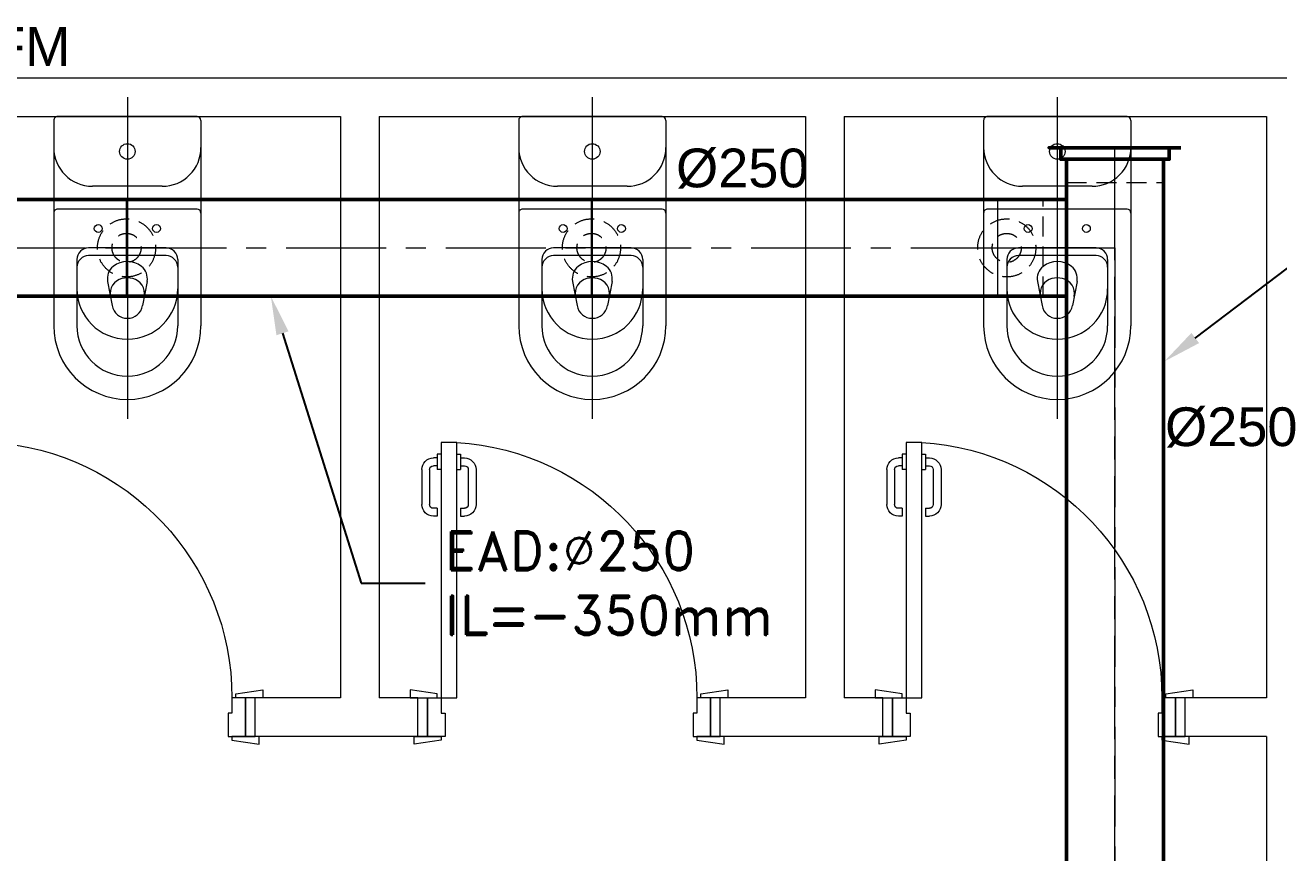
# Model space of a CAD drawing. Header units: millimetres. Extents: x -160614 to 59925, y -157025 to 0.
# Drawn here: x -64956 to -61720, y -107743 to -105606 of the extents above; entities that cross this region are included whole.
import ezdxf
from ezdxf import colors
from ezdxf.entities.mleader import LeaderData, LeaderLine
from ezdxf.math import Vec2, Vec3

# ---------------------------------------------------------------- set-up
doc = ezdxf.new("R2010")
doc.units = ezdxf.units.MM
doc.header["$LTSCALE"] = 8
doc.linetypes.add('AXES', pattern=[50.800000000000004, 31.75, -6.35, 6.35, -6.35])
doc.linetypes.add('CACHE', pattern=[9.524999999999999, 6.35, -3.175])
for name, color, linetype, lineweight in [('72_EGR_EQP_TAG', 9, 'Continuous', 5), ('SANIT', 9, 'Continuous', 5), ('Walls', 9, 'Continuous', 5), ('Wooden Joinery', 9, 'Continuous', 5)]:
    doc.layers.add(name, color=color, linetype=linetype, lineweight=lineweight)
for name, color, linetype in [('A-EXH', 1, 'Continuous'), ('A-EXH-registers', 1, 'Continuous'), ('A-EXH-texts', 1, 'Continuous'), ('A-EXH-thin', 8, 'Continuous'), ('AC-EXHAUST-TXT', 25, 'Continuous')]:
    doc.layers.add(name, color=color, linetype=linetype)
doc.styles.add('ARIAL', font='arial.ttf')
doc.styles.add('ROMAND', font='romand.shx')

# ---------------------------------------------------------------- blocks, each defined once
blk = doc.blocks.new('A$C72370EFE')
at = {"layer": 'Wooden Joinery'}
for p, q in [((-0.009999999999990905, -0.03000000000000114), (-0.01000000000010459, -0.07000000000000028)), ((0, -0.03000000000000114), (-0.009999999999990905, -0.03000000000000114)), ((0.04000000000019099, -0.03000000000000114), (0.0500000000001819, -0.03000000000000114)), ((0.0500000000001819, -0.03000000000000114), (0.05000000000029559, -0.07000000000000028)), ((-0.009999999999990905, -0.03999999999999915), (-0.01999999999998181, -0.03999999999999915)), ((-0.009999999999990905, -0.06000000000000227), (-0.01999999999998181, -0.06000000000000227)), ((0.0500000000001819, -0.03999999999999915), (0.0600000000001728, -0.03999999999999915)), ((0.0500000000001819, -0.06000000000000227), (0.0600000000001728, -0.06000000000000227)), ((-0.04999999999995453, -0.07000000000000028), (-0.04999999999984084, -0.1600000000000037)), ((-0.02999999999997272, -0.07000000000000028), (-0.02999999999985903, -0.1600000000000037)), ((0, -0.07000000000000028), (-0.009999999999990905, -0.07000000000000028)), ((0.04000000000019099, -0.07000000000000028), (0.0500000000001819, -0.07000000000000028)), ((0.07000000000016371, -0.07000000000000028), (0.07000000000005002, -0.1600000000000037)), ((0.09000000000014552, -0.07000000000000028), (0.09000000000003183, -0.1600000000000037)), ((-0.009999999999877218, -0.1700000000000017), (-0.01999999999986812, -0.1700000000000017)), ((-0.009999999999877218, -0.1900000000000048), (-0.01999999999986812, -0.1900000000000048)), ((-0.009999999999877218, -0.1700000000000017), (-0.009999999999877218, -0.1900000000000048)), ((0.05000000000006821, -0.1700000000000017), (0.06000000000005912, -0.1700000000000017)), ((0.05000000000006821, -0.1700000000000017), (0.05000000000006821, -0.1900000000000048)), ((0.05000000000006821, -0.1900000000000048), (0.06000000000005912, -0.1900000000000048))]:
    blk.add_line(p, q, dxfattribs=at)
for centre, radius, start, end in [((-0.01999999999998181, -0.07000000000000028), 0.03, 90, 180), ((-0.01999999999998181, -0.07000000000000028), 0.01, 90, 180), ((0.0600000000001728, -0.07000000000000028), 0.03, 0, 90), ((0.0600000000001728, -0.07000000000000028), 0.01, 0, 90), ((-0.01999999999986812, -0.1600000000000037), 0.03, 180, 270), ((-0.01999999999986812, -0.1600000000000037), 0.01, 180, 270), ((0.06000000000005912, -0.1600000000000037), 0.01, 270, 0), ((0.06000000000005912, -0.1600000000000037), 0.03, 270, 0)]:
    blk.add_arc(centre, radius, start, end, dxfattribs=at)
blk = doc.blocks.new('A$C268A7CF0')
at = {"layer": 'Wooden Joinery'}
for points in [[(80.00399540620856, 758.7808040424279), (80.00399540620856, 768.78128367303), (10.00063799135387, 778.7817633039231), (10.00063799135387, 758.7808040424279)], [(739.9982398385182, 758.7808040423115), (739.9982398385182, 768.78128367303), (810.0015972533729, 778.7817633038067), (810.0015972531401, 758.7808040423697)], [(70.0035157755483, 658.780804042457), (70.0035157755483, 648.7803244116803), (0.0001583604607731104, 638.7798447810783), (0.0001583604607731104, 658.780804042457)], [(120.0059139293153, 658.7808040423406), (120.0059139306541, -7.697787077631801e-05), (80.00399540778017, -7.697792898397893e-05), (80.00399540644139, 658.780804042457)], [(749.9987194696441, 658.7808040423406), (749.9987194696441, 648.7803244117385), (820.002076884266, 638.7798447810201), (820.002076884266, 658.780804042457)]]:
    blk.add_lwpolyline(points, close=True, dxfattribs=at)
for points in [[(45.00231669913046, 658.7808040423988), (45.00231669913046, 758.7808040424279), (20.00111762224697, 758.7808040425443), (20.0011176224798, 658.7808040425734), (45.00231669913046, 658.7808040423988)], [(45.00231669889763, 658.7808040426899), (80.00399540644139, 658.780804042457), (80.00399540644139, 698.7827225655637), (90.00447503710166, 698.7827225652145), (90.00447503733449, 758.7808040426607), (45.00231669913046, 758.7808040424279), (45.00231669889763, 658.7808040426899)], [(774.9999185458291, 658.780804042457), (739.9982398385182, 658.7808040422824), (739.9982398382854, 698.7827225655055), (729.9977602078579, 698.7827225652727), (729.9977602073923, 758.7808040424861), (774.9999185453635, 758.7808040425443), (774.9999185458291, 658.780804042457)], [(774.9999185455963, 658.780804042457), (774.9999185453635, 758.7808040425443), (800.001117622247, 758.7808040424861), (800.0011176224798, 658.7808040423988), (774.9999185455963, 658.780804042457)]]:
    blk.add_lwpolyline(points, dxfattribs=at)
blk.add_arc((80.00399540644139, 658.7808040424061), 659.9942444320768, 273.4747979905363, 0, dxfattribs=at)
at = {"layer": 'Wooden Joinery', "xscale": 999.9999999998854, "yscale": 999.9999999998854, "zscale": 999.9999999998854, "rotation": 180}
blk.add_blockref('A$C72370EFE', (120.0059139308869, -7.697775436099619e-05), dxfattribs=at)
blk = doc.blocks.new('WC manta')
at = {"layer": 'SANIT'}
for p, q in [((-0.1300000000000026, 0.1799999999999784), (-0.1300000000000021, -0.1800000000000352)), ((-0.1200000000000032, 0.1899999999999835), (0.4100000000000383, 0.1899999999998698)), ((0.1089999999999978, 0.1799999999999784), (0.1089999999999973, -0.180000000000021)), ((0.2389999999999977, 0.1299999999999812), (0.4100000000000001, 0.1299999999999955)), ((0.2089999999999979, 0.0999999999999801), (0.2089999999999979, -0.1000000000000085)), ((0.2289999999999979, 0.0999999999999801), (0.2289999999999979, -0.1000000000000085)), ((0.0499999999999976, 0.08999999999997499), (0.04999999999999849, -0.09000000000001762)), ((0.2955435778343052, 0.05099335474704958), (0.3580878172658544, 0.03932111432524721)), ((-0.1800000000000019, -1.4210854715202e-14), (0.6499999999999972, 0)), ((0.2955435778343083, -0.05099335474706379), (0.358087817265849, -0.03932111432530405)), ((0.2389999999999994, -0.1300000000000097), (0.4100000000000001, -0.1299999999999812)), ((-0.120000000000001, -0.1900000000000404), (0.410000000000077, -0.1899999999998272))]:
    blk.add_line(p, q, dxfattribs=at)
for centre, radius in [((0.1589999999999976, 0.07524999999998272), 0.01), ((-0.04000000000000181, -1.4210854715202e-14), 0.02), ((0.1589999999999976, -0.07525000000001114), 0.01)]:
    blk.add_circle(centre, radius, dxfattribs=at)
for centre, radius, start, end in [((-0.1200000000000028, 0.1799999999999784), 0.01, 90.00000000000281, 180), ((-0.05000000000000249, 0.08999999999997499), 0.1, 0, 90.0000000000015), ((0.1189999999999976, 0.1799999999999784), 0.01, 90, 180), ((0.4099999999999997, 0), 0.1899999999999977, 270, 90), ((0.2389999999999977, 0.0999999999999801), 0.03, 90, 180), ((0.2589999999999977, 0.0999999999999801), 0.03, 90, 180), ((0.3146591216085324, -1.4210854715202e-14), 0.1299999999999977, 270, 90), ((0.4099999999999997, 0), 0.1299999999999977, 270, 90), ((0.302892476788585, 1.4210854715202e-14), 0.05876042778213645, 141.5249730953281, 218.475026904783), ((0.2882053240761837, 0.01167224042180237), 0.04, 79.42885282056038, 141.5249730953252), ((0.3271417994111214, 0.004405769433930118), 0.04, 79.42885282056035, 166.4175867627366), ((0.3507495635077338, -2.842170943040401e-14), 0.04, 280.5711471794227, 79.42885282056916), ((0.3453775567838338, 1.4210854715202e-14), 0.05876042778213645, 166.4175867627366, 193.5824132373916), ((0.3271417994111308, -0.004405769433944329), 0.04, 193.5824132373898, 280.5711471793922), ((0.2882053240762104, -0.01167224042180237), 0.04, 218.4750269047819, 280.5711471794153), ((-0.0500000000000016, -0.09000000000001762), 0.1, 270.0000000000061, 0), ((0.2389999999999977, -0.1000000000000085), 0.03, 180, 270), ((0.2589999999999977, -0.1000000000000085), 0.03, 180, 270), ((-0.1200000000000023, -0.1800000000000352), 0.01, 180, 270.0000000000084), ((0.1189999999999971, -0.180000000000021), 0.01, 180, 270.0000000000009)]:
    blk.add_arc(centre, radius, start, end, dxfattribs=at)
blk = doc.blocks.new('1stF')
at = {"layer": 'Walls', "color": 9}
for p, q in [((-66542.3429628532, -105742.6130425801, 0.1044569282078957), (-57552.34296285297, -105742.6130425802, 0.1044569282078957)), ((-65242.3429628532, -105842.6130425801, 0.1044569282078957), (-64142.3429628532, -105842.6130425801, 0.1044569282078957)), ((-64142.3429628532, -105842.6130425801, 0.1044569282078957), (-64142.3429628532, -107342.6130425801, 0.1044569282078957)), ((-64042.3429628532, -105842.6130425801, 0.1044569282078957), (-62942.3429628532, -105842.6130425801, 0.1044569282078957)), ((-64042.3429628532, -105842.6130425801, 0.1044569282078957), (-64042.3429628532, -107342.6130425801, 0.1044569282078957)), ((-62942.3429628532, -105842.6130425801, 0.1044569282078957), (-62942.3429628532, -107342.6130425801, 0.1044569282078957)), ((-62842.3429628532, -105842.6130425801, 0.1044569282078957), (-61752.34296285297, -105842.6130425801, 0.1044569282078957)), ((-62842.3429628532, -105842.6130425801, 0.1044569282078957), (-62842.3429628532, -107342.6130425801, 0.1044569282078957)), ((-61752.34296285297, -105842.6130425802, 0.1044569282078957), (-61752.34296285297, -107342.6130425801, 0.1044569282078957)), ((-64142.3429628532, -107342.6130425801, 0.1044569282078957), (-64362.3429628532, -107342.6130425801, 0.1044569282078957)), ((-64362.3429628532, -107442.6130425801, 0.1044569282078957), (-64362.3429628532, -107342.61304258, 0.1044569282078957)), ((-63942.34296285274, -107342.6130425801, 0.1044569282078957), (-64042.3429628532, -107342.6130425801, 0.1044569282078957)), ((-63942.3429628532, -107442.6130425801, 0.1044569282078957), (-63942.34296285297, -107342.6130425801, 0.1044569282078957)), ((-62942.3429628532, -107342.6130425801, 0.1044569282078957), (-63162.3429628532, -107342.6130425801, 0.1044569282078957)), ((-63162.3429628532, -107442.6130425801, 0.1044569282078957), (-63162.3429628532, -107342.6130425801, 0.1044569282078957)), ((-62742.34296285274, -107342.6130425801, 0.1044569282078957), (-62842.3429628532, -107342.6130425801, 0.1044569282078957)), ((-62742.3429628532, -107442.6130425801, 0.1044569282078957), (-62742.34296285297, -107342.6130425801, 0.1044569282078957)), ((-61752.34296285297, -107342.61304258, 0.1044569282078957), (-61962.3429628532, -107342.61304258, 0.1044569282078957)), ((-61962.3429628532, -107442.6130425801, 0.1044569282078957), (-61962.3429628532, -107342.61304258, 0.1044569282078957)), ((-63942.34296285297, -107442.6130425801, 0.1044569282078957), (-64362.3429628532, -107442.6130425801, 0.1044569282078957)), ((-62742.34296285297, -107442.6130425801, 0.1044569282078957), (-63162.3429628532, -107442.6130425801, 0.1044569282078957)), ((-61752.34296285297, -107442.61304258, 0.1044569282078957), (-61962.3429628532, -107442.61304258, 0.1044569282078957)), ((-61752.34296285297, -107442.61304258, 0.1044569282078957), (-61752.34296285297, -108592.613042568, 0.1044569282078957))]:
    blk.add_line(p, q, dxfattribs=at)
at = {"layer": 'SANIT', "color": 9, "xscale": 999.9999999999995, "yscale": 999.9999999999995, "zscale": 999.9999999999995, "rotation": 270}
for p in [(-64692.3429628532, -105972.6130425801, 0.1044569282078957), (-63492.3429628532, -105972.6130425801, 0.1044569282078957), (-62292.3429628532, -105972.6130425801, 0.1044569282078957)]:
    blk.add_blockref('WC manta', p, dxfattribs=at)
at = {"layer": 'Wooden Joinery', "color": 9, "xscale": -1, "rotation": 180}
for p in [(-65162.34408047522, -106683.8322385376, 0.1044569282078957), (-63962.34408047522, -106683.8322385376, 0.1044569282078957), (-62762.34408047522, -106683.8322385376, 0.1044569282078957)]:
    blk.add_blockref('A$C268A7CF0', p, dxfattribs=at)
blk = doc.blocks.new('HVACFF')
at = {"layer": 'A-EXH', "lineweight": 50, "ltscale": 1.014}
for p, q in [((-62268.44582116412, -106181.6130425807), (-62268.44582116412, -105952.9147603389)), ((-62268.44582116412, -106181.6130425807), (-62268.44582116412, -105952.9147603389)), ((-62018.44582116412, -106181.6130425807), (-62018.44582116412, -105952.9147603389)), ((-62018.44582116412, -106181.6130425807), (-62018.44582116412, -105952.9147603389)), ((-65881.67449905671, -106056.6130425807), (-64694.40384437836, -106056.6130425807)), ((-65881.67449905671, -106056.6130425807), (-64694.40384437836, -106056.6130425807)), ((-64694.40384437836, -106056.6130425807), (-63494.54008839227, -106056.6130425807)), ((-64694.40384437836, -106056.6130425807), (-63494.54008839227, -106056.6130425807)), ((-63494.54008839227, -106056.6130425807), (-62446.16449724691, -106056.6130425807)), ((-63494.54008839227, -106056.6130425807), (-62446.16449724691, -106056.6130425807)), ((-62446.16449724691, -106056.6130425807), (-62328.44582116412, -106056.6130425807)), ((-62446.16449724691, -106056.6130425807), (-62328.44582116412, -106056.6130425807)), ((-62268.44582116412, -106056.6130425807), (-62328.44582116412, -106056.6130425807)), ((-62268.44582116412, -106056.6130425807), (-62328.44582116412, -106056.6130425807)), ((-62268.44582116412, -115270.5293162342), (-62268.44582116412, -106181.6130425807)), ((-62268.44582116412, -106181.6130425807), (-62268.44582116412, -107994.2879498525)), ((-62018.44582116412, -115270.5293162342), (-62018.44582116412, -106181.6130425807)), ((-62018.44582116412, -106181.6130425807), (-62018.44582116412, -107994.2879498525)), ((-65881.67449905671, -106306.6130425807), (-64694.40384437836, -106306.6130425807)), ((-65881.67449905671, -106306.6130425807), (-64694.40384437836, -106306.6130425807)), ((-64694.40384437836, -106306.6130425807), (-63494.54008839227, -106306.6130425807)), ((-64694.40384437836, -106306.6130425807), (-63494.54008839227, -106306.6130425807)), ((-63494.54008839227, -106306.6130425807), (-62446.16449724691, -106306.6130425807)), ((-63494.54008839227, -106306.6130425807), (-62446.16449724691, -106306.6130425807)), ((-62446.16449724691, -106306.6130425807), (-62328.44582116412, -106306.6130425807)), ((-62446.16449724691, -106306.6130425807), (-62328.44582116412, -106306.6130425807)), ((-62268.44582116412, -106306.6130425807), (-62328.44582116412, -106306.6130425807)), ((-62268.44582116412, -106306.6130425807), (-62328.44582116412, -106306.6130425807))]:
    blk.add_line(p, q, dxfattribs=at)
blk.add_lwpolyline([(-61973.44582116412, -105922.9147603389), (-62003.44582116412, -105922.9147603389), (-62003.44582116412, -105952.9147603389), (-62283.44582116412, -105952.9147603389), (-62283.44582116412, -105922.9147603389), (-62313.44582116412, -105922.9147603389), (-62003.44582116412, -105922.9147603389)], dxfattribs=at)
blk.add_lwpolyline([(-61973.44582116412, -105922.9147603389), (-62003.44582116412, -105922.9147603389), (-62003.44582116412, -105952.9147603389), (-62283.44582116412, -105952.9147603389), (-62283.44582116412, -105922.9147603389), (-62313.44582116412, -105922.9147603389), (-62003.44582116412, -105922.9147603389)], dxfattribs=at)
at = {"layer": 'A-EXH-registers', "linetype": 'CACHE', "lineweight": 20, "ltscale": 1.014}
for centre, radius in [((-64694.40384437836, -106181.6130425807), 75), ((-64694.40384437836, -106181.6130425807), 75), ((-63494.54008839227, -106181.6130425807), 75), ((-63494.54008839227, -106181.6130425807), 75), ((-62422.81024334609, -106181.6130425807), 75), ((-62422.81024334609, -106181.6130425807), 75), ((-64694.40384437836, -106181.6130425807), 37.5), ((-64694.40384437836, -106181.6130425807), 37.5), ((-63494.54008839227, -106181.6130425807), 37.5), ((-63494.54008839227, -106181.6130425807), 37.5), ((-62422.81024334609, -106181.6130425807), 37.5), ((-62422.81024334609, -106181.6130425807), 37.5)]:
    blk.add_circle(centre, radius, dxfattribs=at)
at = {"layer": 'A-EXH-thin', "linetype": 'AXES', "lineweight": 20, "ltscale": 1.014}
for p, q in [((-62143.44582116412, -106181.6130425807), (-62143.44582116412, -105890.4147603389)), ((-62143.44582116412, -106181.6130425807), (-62143.44582116412, -105890.4147603389)), ((-64694.40384437836, -106306.6130425807), (-64694.40384437836, -106056.6130425807)), ((-64694.40384437836, -106306.6130425807), (-64694.40384437836, -106056.6130425807)), ((-63494.54008839227, -106306.6130425807), (-63494.54008839227, -106056.6130425807)), ((-63494.54008839227, -106306.6130425807), (-63494.54008839227, -106056.6130425807)), ((-62446.16449724691, -106306.6130425807), (-62446.16449724691, -106056.6130425807)), ((-62446.16449724691, -106306.6130425807), (-62446.16449724691, -106056.6130425807)), ((-65881.67449905671, -106181.6130425807), (-64694.40384437836, -106181.6130425807)), ((-65881.67449905671, -106181.6130425807), (-64694.40384437836, -106181.6130425807)), ((-64604.40384437091, -106181.6130425807), (-64784.40384437091, -106181.6130425807)), ((-64604.40384437091, -106181.6130425807), (-64784.40384437091, -106181.6130425807)), ((-64694.40384437836, -106181.6130425807), (-63494.54008839227, -106181.6130425807)), ((-64694.40384437836, -106181.6130425807), (-63494.54008839227, -106181.6130425807)), ((-63404.54008839227, -106181.6130425807), (-63584.54008839227, -106181.6130425807)), ((-63404.54008839227, -106181.6130425807), (-63584.54008839227, -106181.6130425807)), ((-63494.54008839227, -106181.6130425807), (-62446.16449724691, -106181.6130425807)), ((-63494.54008839227, -106181.6130425807), (-62446.16449724691, -106181.6130425807)), ((-62446.16449724691, -106181.6130425807), (-62328.44582116412, -106181.6130425807)), ((-62446.16449724691, -106181.6130425807), (-62328.44582116412, -106181.6130425807)), ((-62356.16449723946, -106181.6130425807), (-62385.06163892843, -106181.6130425807)), ((-62356.16449723946, -106181.6130425807), (-62385.06163892843, -106181.6130425807)), ((-62328.44582116412, -106181.6130425807), (-62143.44582116412, -106181.6130425807)), ((-62328.44582116412, -106181.6130425807), (-62143.44582116412, -106181.6130425807)), ((-62143.44582116412, -115270.5293162342), (-62143.44582116412, -106181.6130425807)), ((-62143.44582116412, -106181.6130425807), (-62143.44582116412, -107994.2879498525))]:
    blk.add_line(p, q, dxfattribs=at)
at = {"layer": 'A-EXH-thin', "linetype": 'CACHE', "lineweight": 20, "ltscale": 1.014}
for p, q in [((-62268.44582116412, -106012.9147603389), (-62018.44582116412, -106012.9147603389)), ((-62268.44582116412, -106012.9147603389), (-62018.44582116412, -106012.9147603389)), ((-62328.44582116412, -106306.6130425807), (-62328.44582116412, -106056.6130425807)), ((-62328.44582116412, -106306.6130425807), (-62328.44582116412, -106056.6130425807))]:
    blk.add_line(p, q, dxfattribs=at)
at = {"layer": 'A-EXH-texts', "lineweight": 15, "style": 'ARIAL'}
for s, p in [('Fl=100CFM', (-65573.07671697385, -105711.7444723722)), ('Fl=100CFM', (-65573.07671697385, -105711.7444723722)), ('Ø250', (-63276.16816692002, -106025.2226240512)), ('Ø250', (-63276.16816692002, -106025.2226240512)), ('Ø250', (-62014.16793002741, -106693.2199576374)), ('Ø250', (-62014.16793002741, -106693.2199576374))]:
    blk.add_text(s, height=100, dxfattribs=at).set_placement(p)
at = {"layer": 'AC-EXHAUST-TXT'}
ml = blk.add_multileader_mtext('Standard', dxfattribs=at)
ml.set_content('{\\C152;\\c12285479;EAD:%%C250}\\P{\\C1;IL=-350mm}', color=256, style='ROMAND')
ml.set_leader_properties(color=256)
ml.build(insert=Vec2(0, 0))
ml.multileader.update_dxf_attribs({"text_left_attachment_type": 2, "text_right_attachment_type": 2, "dogleg_length": 487.7051664219338, "arrow_head_size": 100})
ctx = ml.context
ctx.base_point, ctx.char_height, ctx.arrow_head_size, ctx.landing_gap_size, ctx.plane_origin, ctx.plane_x_axis, ctx.plane_y_axis = Vec3(-61437.54992790356, -106161.7868851434, 4.194520057887719e-09), 100, 100, 50, Vec3(-56434.94804759977, -111472.2297145374, -1.154786174164732e-08), Vec3(0.9999999999453071, -1.045877037983423e-05, 3.383039458371172e-23), Vec3(1.045877037983423e-05, 0.9999999999453071, 2.96444899407727e-12)
ctx.left_attachment, ctx.right_attachment = 2, 2
notes = []
notes.append((ctx, [(0, (1, 1, 0), (-61603.11599347835, -106161.7851535259, 4.194520057882119e-09), (0.9999999999453071, -1.045877037983423e-05, 3.383039458371172e-23), 165.5660655838383, [(2, [(-62015.9231881702, -106474.6143356496, 3.267141104786741e-09)], 0, [])])]))
ctx.mtext.insert, ctx.mtext.text_direction, ctx.mtext.rotation, ctx.mtext.flow_direction, ctx.mtext.extrusion = Vec3(-61387.54853340359, -106028.4540747558, 4.589779923766379e-09), Vec3(0.9999999999453071, -1.045877037983423e-05, 3.383039458371172e-23), 6.283174848409206, 5, Vec3(-3.100452516275057e-17, -2.964448993913593e-12, 1)
ml = blk.add_multileader_mtext('Standard', dxfattribs=at)
ml.set_content('{\\C152;\\c12285479;EAD:%%C250}\\P{\\C1;IL=-350mm}', color=256, style='ROMAND')
ml.set_leader_properties(color=256)
ml.build(insert=Vec2(0, 0))
ml.multileader.update_dxf_attribs({"text_left_attachment_type": 2, "text_right_attachment_type": 2, "dogleg_length": 487.7051664219338, "arrow_head_size": 100})
ctx = ml.context
ctx.base_point, ctx.char_height, ctx.arrow_head_size, ctx.landing_gap_size, ctx.plane_origin, ctx.plane_x_axis, ctx.plane_y_axis = Vec3(-61437.54992790356, -106161.7868851434, 4.194520057887719e-09), 100, 100, 50, Vec3(-56434.94804759977, -111472.2297145374, -1.154786174164732e-08), Vec3(0.9999999999453071, -1.045877037983423e-05, 3.383039458371172e-23), Vec3(1.045877037983423e-05, 0.9999999999453071, 2.96444899407727e-12)
ctx.left_attachment, ctx.right_attachment = 2, 2
notes.append((ctx, [(0, (1, 1, 0), (-61603.11599347835, -106161.7851535259, 4.194520057882119e-09), (0.9999999999453071, -1.045877037983423e-05, 3.383039458371172e-23), 165.5660655838383, [(2, [(-62015.9231881702, -106474.6143356496, 3.267141104786741e-09)], 0, [])])]))
ctx.mtext.insert, ctx.mtext.text_direction, ctx.mtext.rotation, ctx.mtext.flow_direction, ctx.mtext.extrusion = Vec3(-61387.54853340359, -106028.4540747558, 4.589779923766379e-09), Vec3(0.9999999999453071, -1.045877037983423e-05, 3.383039458371172e-23), 6.283174848409206, 5, Vec3(-3.100452516275057e-17, -2.964448993913593e-12, 1)
ml = blk.add_multileader_mtext('Standard', dxfattribs=at)
ml.set_content('{\\C152;\\c12285479;EAD:%%C250}\\P{\\C1;IL=-350mm}', color=256, style='ROMAND')
ml.set_leader_properties(color=256)
ml.build(insert=Vec2(0, 0))
ml.multileader.update_dxf_attribs({"text_left_attachment_type": 2, "text_right_attachment_type": 2, "dogleg_length": 487.7051664219338, "arrow_head_size": 100})
ctx = ml.context
ctx.base_point, ctx.char_height, ctx.arrow_head_size, ctx.landing_gap_size, ctx.plane_origin, ctx.plane_x_axis, ctx.plane_y_axis = Vec3(-63923.38861159822, -107046.6017207318, 4.194520057887719e-09), 100, 100, 50, Vec3(-58920.78673129443, -112357.0445501258, -1.154786174164732e-08), Vec3(0.9999999999453071, -1.045877037983423e-05, 3.383039458371172e-23), Vec3(1.045877037983423e-05, 0.9999999999453071, 2.96444899407727e-12)
ctx.left_attachment, ctx.right_attachment = 2, 2
notes.append((ctx, [(0, (1, 1, 0), (-64088.95467717301, -107046.5999891144, 4.194520057882119e-09), (0.9999999999453071, -1.045877037983423e-05, 3.383039458371172e-23), 165.5660655838383, [(2, [(-64321.94206891955, -106306.6130425807, 6.388166393390105e-09)], 0, [])])]))
ctx.mtext.insert, ctx.mtext.text_direction, ctx.mtext.rotation, ctx.mtext.flow_direction, ctx.mtext.extrusion = Vec3(-63873.38721709825, -106913.2689103443, 4.589779923766379e-09), Vec3(0.9999999999453071, -1.045877037983423e-05, 3.383039458371172e-23), 6.283174848409206, 5, Vec3(-3.100452516275057e-17, -2.964448993913593e-12, 1)
ml = blk.add_multileader_mtext('Standard', dxfattribs=at)
ml.set_content('{\\C152;\\c12285479;EAD:%%C250}\\P{\\C1;IL=-350mm}', color=256, style='ROMAND')
ml.set_leader_properties(color=256)
ml.build(insert=Vec2(0, 0))
ml.multileader.update_dxf_attribs({"text_left_attachment_type": 2, "text_right_attachment_type": 2, "dogleg_length": 487.7051664219338, "arrow_head_size": 100})
ctx = ml.context
ctx.base_point, ctx.char_height, ctx.arrow_head_size, ctx.landing_gap_size, ctx.plane_origin, ctx.plane_x_axis, ctx.plane_y_axis = Vec3(-63923.38861159822, -107046.6017207318, 4.194520057887719e-09), 100, 100, 50, Vec3(-58920.78673129443, -112357.0445501258, -1.154786174164732e-08), Vec3(0.9999999999453071, -1.045877037983423e-05, 3.383039458371172e-23), Vec3(1.045877037983423e-05, 0.9999999999453071, 2.96444899407727e-12)
ctx.left_attachment, ctx.right_attachment = 2, 2
notes.append((ctx, [(0, (1, 1, 0), (-64088.95467717301, -107046.5999891144, 4.194520057882119e-09), (0.9999999999453071, -1.045877037983423e-05, 3.383039458371172e-23), 165.5660655838383, [(2, [(-64321.94206891955, -106306.6130425807, 6.388166393390105e-09)], 0, [])])]))
ctx.mtext.insert, ctx.mtext.text_direction, ctx.mtext.rotation, ctx.mtext.flow_direction, ctx.mtext.extrusion = Vec3(-63873.38721709825, -106913.2689103443, 4.589779923766379e-09), Vec3(0.9999999999453071, -1.045877037983423e-05, 3.383039458371172e-23), 6.283174848409206, 5, Vec3(-3.100452516275057e-17, -2.964448993913593e-12, 1)
for ctx, leaders in notes:
    for number, flags, end, landing, length, lines in leaders:
        leader = LeaderData()
        leader.index, (leader.has_last_leader_line, leader.has_dogleg_vector, leader.attachment_direction) = number, flags
        leader.last_leader_point, leader.dogleg_vector, leader.dogleg_length = Vec3(end), Vec3(landing), length
        for number, points, colour, breaks in lines:
            line = LeaderLine()
            line.index, line.vertices, line.color, line.breaks = number, Vec3.list(points), colors.encode_raw_color(colour), breaks
            leader.lines.append(line)
        ctx.leaders.append(leader)

msp = doc.modelspace()

# ---------------------------------------------------------------- linework, layer by layer
at = {"layer": 'A-EXH-thin', "linetype": 'AXES', "lineweight": 20, "ltscale": 1.014}
for p, q in [((-62143.44582116412, -106181.6130425807), (-62143.44582116412, -105890.4147603389)), ((-64694.40384437836, -106306.6130425807), (-64694.40384437836, -106056.6130425807)), ((-63494.54008839227, -106306.6130425807), (-63494.54008839227, -106056.6130425807)), ((-62446.16449724691, -106306.6130425807), (-62446.16449724691, -106056.6130425807)), ((-65881.67449905671, -106181.6130425807), (-64694.40384437836, -106181.6130425807)), ((-64604.40384437091, -106181.6130425807), (-64784.40384437091, -106181.6130425807)), ((-64694.40384437836, -106181.6130425807), (-63494.54008839227, -106181.6130425807)), ((-63404.54008839227, -106181.6130425807), (-63584.54008839227, -106181.6130425807)), ((-63494.54008839227, -106181.6130425807), (-62446.16449724691, -106181.6130425807)), ((-62446.16449724691, -106181.6130425807), (-62328.44582116412, -106181.6130425807)), ((-62356.16449723946, -106181.6130425807), (-62385.06163892843, -106181.6130425807)), ((-62328.44582116412, -106181.6130425807), (-62143.44582116412, -106181.6130425807)), ((-62143.44582116412, -110333.9333297487), (-62143.44582116412, -106181.6130425807))]:
    msp.add_line(p, q, dxfattribs=at)
at = {"layer": 'A-EXH-thin', "linetype": 'CACHE', "lineweight": 20, "ltscale": 1.014}
for p, q in [((-62268.44582116412, -106012.9147603389), (-62018.44582116412, -106012.9147603389)), ((-62328.44582116412, -106306.6130425807), (-62328.44582116412, -106056.6130425807))]:
    msp.add_line(p, q, dxfattribs=at)

# ---------------------------------------------------------------- block references
at = {"layer": '72_EGR_EQP_TAG'}
msp.add_blockref('1stF', (0, 0), dxfattribs=at)
at = {"layer": 'A-EXH'}
msp.add_blockref('HVACFF', (0, 0), dxfattribs=at)

doc.saveas('drawing.dxf')
